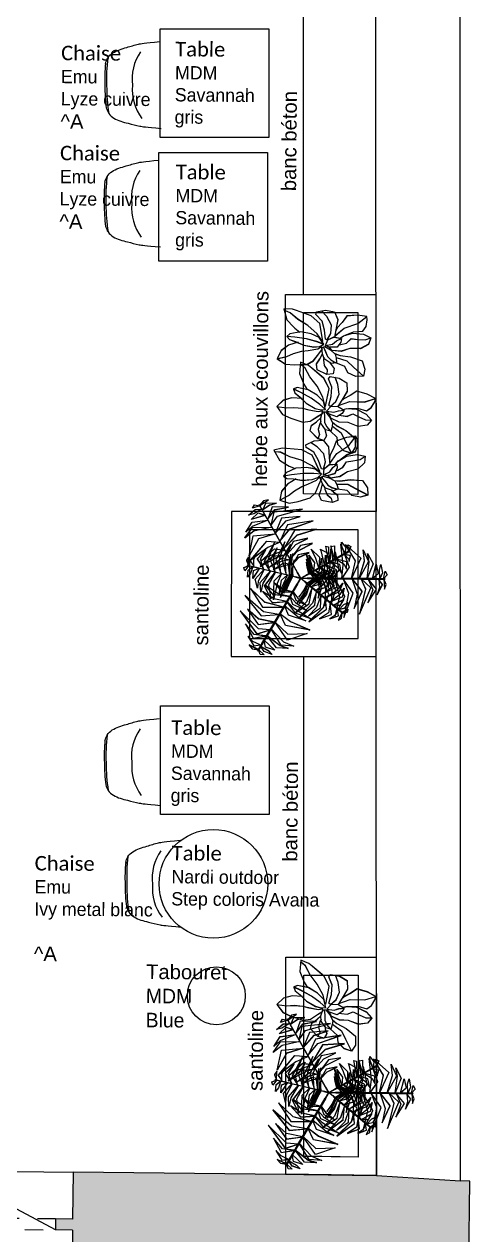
# Model space of a CAD drawing. Extents: x -27 to 25.3, y -8.5 to 57.5.
# Drawn here: x -10.83 to -8.37, y 43.42 to 50.11 of the extents above; entities that cross this region are included whole.
import ezdxf

# ---------------------------------------------------------------- set-up
doc = ezdxf.new("R2010")
doc.units = 0
doc.header["$LTSCALE"] = 0.002
doc.linetypes.add('CACHE', pattern=[0.375, 0.25, -0.125])
for name, color, linetype in [('01-FAC_CHASSIS', 4, 'Continuous'), ('01-STR_MACONNERIE_HACH', 252, 'Continuous'), ('07-MOBILIER URBAIN', 1, 'Continuous'), ('_ANNO-CONCEPT-T', 7, 'Continuous'), ('A-mobilier', 252, 'Continuous')]:
    doc.layers.add(name, color=color, linetype=linetype)
for name, color, linetype, true_color in [('04-MOBILIER', 1, 'Continuous', 0xff0000), ('SA-ELEVATION', 2, 'Continuous', 0xffff00), ('V_VEGETATION', 7, 'Continuous', 0x3f7f00)]:
    doc.layers.add(name, color=color, linetype=linetype, true_color=true_color)
doc.styles.get("Standard").update_dxf_attribs({"font": 'ARIALN.TTF'})

# ---------------------------------------------------------------- blocks, each defined once
blk = doc.blocks.new('plante 1')
at = {"layer": 'V_VEGETATION', "color": 114}
for points in [[(12.9205, 22.4992), (12.9072, 22.5025), (12.894, 22.5498), (12.8704, 22.5971), (12.8309, 22.6261), (12.8309, 22.6418), (12.8783, 22.6602), (12.9282, 22.6602), (12.9545, 22.6208), (12.9545, 22.563), (12.9545, 22.5228)], [(12.9545, 22.5289), (12.997, 22.5807), (13.067, 22.6202), (13.1096, 22.6681)], [(13.0103, 22.5435), (13.0518, 22.5708), (13.1018, 22.584), (13.1149, 22.6129), (13.1149, 22.6497), (13.1096, 22.6681), (13.0571, 22.6655), (12.9992, 22.6497), (12.9808, 22.6103), (12.9598, 22.5761), (12.9545, 22.5551)], [(12.7217, 22.6286), (12.6986, 22.6318), (12.6509, 22.6246), (12.6787, 22.5674), (12.7217, 22.5362)], [(12.8936, 22.4858), (12.8561, 22.5233), (12.7974, 22.5585), (12.7365, 22.5819), (12.6896, 22.61), (12.6618, 22.6149)], [(12.8959, 22.4881), (12.8607, 22.5819), (12.8068, 22.6147), (12.7217, 22.6286)], [(12.9183, 22.4997), (12.9308, 22.5393), (12.9256, 22.584), (12.8914, 22.6261), (12.8573, 22.6521)], [(12.7217, 22.5362), (12.7295, 22.5303), (12.761, 22.5146)], [(12.9148, 22.4681), (12.9209, 22.5015), (12.9513, 22.5228), (12.9939, 22.5228), (12.9939, 22.5015), (12.9787, 22.4711), (12.9361, 22.462), (12.9148, 22.4681)], [(12.9148, 22.4681), (12.9513, 22.4833), (12.9696, 22.5046), (12.9939, 22.5228)], [(12.9854, 22.5228), (13.0018, 22.5393), (13.0492, 22.563), (13.1096, 22.5682), (13.1517, 22.5551), (13.1465, 22.5183), (13.107, 22.4867), (13.0492, 22.4762), (13.0045, 22.4525), (12.9545, 22.4473), (12.9387, 22.4604)], [(12.9861, 22.4858), (12.9966, 22.4893), (13.0255, 22.5025), (13.0465, 22.5314), (13.0834, 22.534), (13.1228, 22.5393), (13.1517, 22.5551)], [(12.7626, 22.4578), (12.7126, 22.4315), (12.6784, 22.3947), (12.6653, 22.3473), (12.7152, 22.3263), (12.7652, 22.3316), (12.8336, 22.3473), (12.8651, 22.3736), (12.8862, 22.4157), (12.9019, 22.4473), (12.8894, 22.4616)], [(12.6653, 22.3473), (12.7152, 22.3684), (12.7494, 22.392), (12.7915, 22.4131), (12.8257, 22.4236), (12.8756, 22.442), (12.8927, 22.4578)], [(12.9045, 22.4728), (12.8719, 22.5046), (12.8242, 22.5165), (12.7662, 22.5165), (12.7081, 22.495), (12.6946, 22.4775), (12.7121, 22.4632), (12.7479, 22.4585), (12.7956, 22.4473), (12.8521, 22.4481), (12.8831, 22.4569), (12.9045, 22.4728)], [(12.9045, 22.4728), (12.8632, 22.4799), (12.8044, 22.4847), (12.7384, 22.4823), (12.6946, 22.4775)], [(12.9118, 22.462), (12.9453, 22.4498), (12.9757, 22.4316), (12.9848, 22.4103), (12.9909, 22.3859), (12.9635, 22.3768), (12.9209, 22.395), (12.9057, 22.4194), (12.8966, 22.4529), (12.9118, 22.462)], [(12.9042, 22.4574), (12.9209, 22.4346), (12.9361, 22.4103), (12.9574, 22.395), (12.9874, 22.3847)], [(12.9529, 22.3814), (12.9635, 22.3707), (12.9848, 22.3524), (12.9848, 22.322), (12.9513, 22.3129), (12.8935, 22.3281), (12.8844, 22.3585), (12.8966, 22.389), (12.9057, 22.4194)], [(12.9162, 22.4027), (12.9179, 22.389), (12.927, 22.3585), (12.9483, 22.3372), (12.9513, 22.3129)], [(12.9728, 22.4333), (13.0031, 22.4285), (13.0609, 22.4316), (13.1278, 22.4224), (13.1522, 22.3798), (13.1522, 22.3403), (13.1096, 22.3311), (13.0639, 22.3433), (13.0396, 22.3737), (12.9874, 22.3847)], [(12.9848, 22.4133), (13.0457, 22.4072), (13.0883, 22.3798), (13.1522, 22.3403)]]:
    blk.add_lwpolyline(points, dxfattribs=at)
blk = doc.blocks.new('plante 2')
at = {"layer": 'V_VEGETATION', "color": 114, "linetype": 'Continuous', "transparency": 33554585}
for points in [[(11.6291, 22.8473, 0.3325), (11.5601, 22.9098, 0.3092), (11.517, 22.9286, 0.3047), (11.5813, 22.9205, 0.3016)], [(11.6466, 22.8721, 0.3183), (11.5926, 22.9327, 0.2943), (11.6425, 22.912, 0.2991)], [(11.6696, 22.9046, 0.2907), (11.6274, 22.9325, 0.2796), (11.6084, 22.955, 0.2651), (11.6514, 22.9356, 0.2677)], [(11.6814, 22.9213, 0.2701), (11.6527, 22.9528, 0.2506), (11.6747, 22.9498, 0.2453)], [(11.6594, 22.8901, 0.3077), (11.6625, 22.8901, 0.3077), (11.6889, 22.9275, 0.2618), (11.6858, 22.9275, 0.2618)], [(11.5792, 22.7767, 0.3426), (11.5126, 22.8502, 0.3274), (11.4063, 22.856, 0.3065), (11.517, 22.8829, 0.3272)], [(11.4472, 22.8486, 0.6029), (11.4154, 22.8659, 0.5931), (11.432, 22.8736, 0.5935)], [(11.4431, 22.8073, 0.6136), (11.4462, 22.8073, 0.6136), (11.4511, 22.8571, 0.6002), (11.4481, 22.8571, 0.6002)], [(11.6037, 22.8113, 0.3463), (11.5408, 22.8901, 0.3317), (11.4859, 22.9191, 0.3201), (11.5556, 22.9072, 0.334)], [(11.6103, 22.8206, 0.3472), (11.6134, 22.8206, 0.3472), (11.6624, 22.8901, 0.3075), (11.6594, 22.8901, 0.3075)], [(11.6698, 22.8972, 0.2944), (11.7082, 22.8751, 0.2793), (11.7341, 22.843, 0.2808), (11.7057, 22.8985, 0.2655)], [(11.6821, 22.9222, 0.2681), (11.7313, 22.8924, 0.2497), (11.7152, 22.9153, 0.2468)], [(11.4386, 22.7613, 0.6098), (11.3667, 22.7855, 0.5982), (11.3699, 22.7843, 0.5913), (11.3772, 22.8022, 0.6014)], [(11.445, 22.8263, 0.6089), (11.4051, 22.8336, 0.6007), (11.3834, 22.8467, 0.5936), (11.4208, 22.8482, 0.5989)], [(11.5485, 22.7331, 0.338), (11.492, 22.7826, 0.3254), (11.3904, 22.8373, 0.3039), (11.5218, 22.8022, 0.3307)], [(11.4358, 22.7329, 0.607), (11.4389, 22.7329, 0.607), (11.4462, 22.8073, 0.6135), (11.4431, 22.8073, 0.6135)], [(11.4409, 22.7663, 0.6094), (11.491, 22.7889, 0.6034), (11.5219, 22.784, 0.5916), (11.4893, 22.8071, 0.6056)], [(11.448, 22.8204, 0.6092), (11.484, 22.8257, 0.6004), (11.4945, 22.8195, 0.5968), (11.4733, 22.8446, 0.5979)], [(11.5126, 22.6822, 0.332), (11.5156, 22.6822, 0.332), (11.6133, 22.8205, 0.3469), (11.6102, 22.8205, 0.3469)], [(11.6089, 22.8186, 0.3464), (11.6717, 22.808, 0.3387), (11.7655, 22.7008, 0.3112), (11.6829, 22.8354, 0.3424)], [(11.6341, 22.8504, 0.3287), (11.6977, 22.8372, 0.305), (11.7421, 22.7745, 0.3029), (11.7061, 22.8567, 0.2962)], [(11.0863, 22.5775, 0.3464), (11.0641, 22.6372, 0.3387), (11.1102, 22.7721, 0.3112), (11.0348, 22.6332, 0.3424)], [(11.1351, 22.5711, 0.3425), (11.113, 22.6614, 0.3295), (11.1366, 22.7387, 0.3141), (11.085, 22.6484, 0.3346)], [(11.1841, 22.5708, 0.3375), (11.1613, 22.6526, 0.3261), (11.198, 22.7841, 0.3001), (11.1347, 22.655, 0.3284)], [(11.2306, 22.5643, 0.3337), (11.2117, 22.6677, 0.3183), (11.2464, 22.7729, 0.297), (11.1827, 22.6682, 0.3212)], [(11.4323, 22.6976, 0.5823), (11.3573, 22.7262, 0.5804), (11.3479, 22.7277, 0.5432), (11.3875, 22.7476, 0.592)], [(11.435, 22.7253, 0.6018), (11.3604, 22.7582, 0.6029), (11.3516, 22.7621, 0.5917), (11.3636, 22.7725, 0.6135)], [(11.5033, 22.6691, 0.3167), (11.4692, 22.7085, 0.3166), (11.3803, 22.7769, 0.2932), (11.4604, 22.7379, 0.3295)], [(11.4841, 22.642, 0.2834), (11.4569, 22.6795, 0.2875), (11.3918, 22.7325, 0.2723), (11.4719, 22.6892, 0.3057)], [(11.519, 22.6914, 0.3335), (11.4484, 22.7592, 0.3176), (11.408, 22.7859, 0.309), (11.501, 22.7458, 0.3283)], [(11.4249, 22.6221, 0.5287), (11.4279, 22.6221, 0.5287), (11.4389, 22.7329, 0.6067), (11.4358, 22.7329, 0.6067)], [(11.4309, 22.6994, 0.5831), (11.5035, 22.7185, 0.5862), (11.5233, 22.712, 0.569), (11.4927, 22.7361, 0.6004)], [(11.4356, 22.7315, 0.6055), (11.4835, 22.7491, 0.6111), (11.5247, 22.7486, 0.5787), (11.48, 22.768, 0.6252)], [(11.5228, 22.5769, 0.453), (11.517, 22.6372, 0.4475), (11.4916, 22.7253, 0.427), (11.5399, 22.6327, 0.4644)], [(11.5566, 22.5862, 0.4776), (11.5563, 22.6665, 0.4757), (11.5074, 22.7278, 0.4385), (11.5726, 22.6837, 0.4873)], [(11.5542, 22.7374, 0.3375), (11.6364, 22.7162, 0.3261), (11.7319, 22.6186, 0.3001), (11.6518, 22.738, 0.3284)], [(11.5789, 22.7797, 0.3425), (11.6683, 22.7536, 0.3295), (11.7234, 22.6945, 0.3141), (11.671, 22.7844, 0.3346)], [(10.9878, 22.591, 0.2944), (10.9878, 22.6353, 0.2793), (11.0027, 22.6738, 0.2808), (10.9688, 22.6215, 0.2655)], [(11.0463, 22.5834, 0.3287), (11.0259, 22.6452, 0.305), (11.0579, 22.715, 0.3029), (11.0048, 22.6427, 0.2962)], [(11.2666, 22.561, 0.3178), (11.2502, 22.6311, 0.3234), (11.2604, 22.7053, 0.3013), (11.2283, 22.6289, 0.346)], [(11.2998, 22.556, 0.2847), (11.2853, 22.617, 0.2899), (11.2979, 22.7108, 0.2624), (11.27, 22.6493, 0.3004)], [(11.3296, 22.5552, 0.2544), (11.3185, 22.605, 0.2579), (11.3292, 22.6659, 0.2375), (11.3044, 22.6085, 0.2718)], [(11.4288, 22.6627, 0.5577), (11.3704, 22.679, 0.5522), (11.3195, 22.6869, 0.5317), (11.3829, 22.6988, 0.5691)], [(11.4255, 22.6292, 0.5342), (11.3501, 22.6533, 0.5291), (11.3393, 22.6569, 0.5225), (11.3914, 22.6584, 0.5443)], [(11.4667, 22.6174, 0.2533), (11.4414, 22.6576, 0.2606), (11.3931, 22.7037, 0.254), (11.4521, 22.6689, 0.2766)], [(11.4263, 22.6367, 0.5388), (11.5094, 22.6544, 0.5394), (11.5518, 22.6421, 0.5146), (11.5095, 22.6733, 0.5529)], [(11.4311, 22.6674, 0.5601), (11.4968, 22.6865, 0.5643), (11.5603, 22.6743, 0.5365), (11.4985, 22.704, 0.5765)], [(11.4387, 22.5776, 0.204), (11.4418, 22.5776, 0.204), (11.5157, 22.6822, 0.3321), (11.5126, 22.6822, 0.3321)], [(11.4693, 22.5621, 0.3706), (11.4684, 22.5983, 0.3794), (11.4602, 22.6655, 0.3711), (11.4738, 22.5942, 0.3986)], [(11.4787, 22.5647, 0.4069), (11.4763, 22.606, 0.4119), (11.4645, 22.6958, 0.3975), (11.4788, 22.6267, 0.4284)], [(11.4904, 22.5679, 0.4295), (11.4857, 22.647, 0.4244), (11.4778, 22.6849, 0.4178), (11.5053, 22.6103, 0.4395)], [(11.5045, 22.6708, 0.3178), (11.5733, 22.65, 0.3234), (11.6325, 22.604, 0.3013), (11.5824, 22.67, 0.346)], [(11.5254, 22.7004, 0.3337), (11.6244, 22.665, 0.3183), (11.6981, 22.5823, 0.297), (11.6392, 22.6899, 0.3212)], [(11.5835, 22.5936, 0.4971), (11.5873, 22.675, 0.4982), (11.5733, 22.7223, 0.487), (11.6019, 22.6772, 0.5088)], [(11.6182, 22.6032, 0.5051), (11.6151, 22.679, 0.4935), (11.6006, 22.7133, 0.4866), (11.6344, 22.6751, 0.4966)], [(11.644, 22.6103, 0.5075), (11.6487, 22.6772, 0.4982), (11.666, 22.6382, 0.5062)], [(11.6812, 22.6206, 0.5042), (11.6737, 22.6604, 0.4959), (11.6782, 22.6854, 0.4888), (11.693, 22.651, 0.4942)], [(11.7028, 22.6265, 0.4982), (11.7076, 22.6624, 0.4883), (11.7207, 22.6496, 0.4888)], [(10.9601, 22.5891, 0.2681), (10.9613, 22.6466, 0.2497), (10.9495, 22.6212, 0.2468)], [(10.9992, 22.5855, 0.3077), (11.0023, 22.5855, 0.3077), (10.9566, 22.5897, 0.2618), (10.9536, 22.5897, 0.2618)], [(11.3564, 22.493, 0.4341), (11.2833, 22.5363, 0.4347), (11.2324, 22.6066, 0.4099), (11.2704, 22.5224, 0.4482)], [(11.4243, 22.6172, 0.5116), (11.385, 22.6298, 0.5166), (11.3244, 22.6484, 0.5022), (11.3665, 22.6396, 0.5331)], [(11.4234, 22.6075, 0.4753), (11.3893, 22.6196, 0.4841), (11.3511, 22.6336, 0.4759), (11.395, 22.6233, 0.5033)], [(11.4225, 22.5987, 0.4424), (11.3885, 22.6118, 0.4547), (11.3644, 22.6238, 0.4541), (11.3907, 22.6159, 0.472)], [(11.4212, 22.5848, 0.3888), (11.4243, 22.5848, 0.3888), (11.4279, 22.6221, 0.5288), (11.4249, 22.6221, 0.5288)], [(11.4219, 22.6084, 0.477), (11.4429, 22.6154, 0.4885), (11.519, 22.6162, 0.4679), (11.4682, 22.6213, 0.5031)], [(11.4226, 22.5997, 0.444), (11.4347, 22.6053, 0.4527), (11.4842, 22.6051, 0.4365), (11.4369, 22.6095, 0.4681)], [(11.4245, 22.6182, 0.5132), (11.4526, 22.6262, 0.5262), (11.5129, 22.6268, 0.5096), (11.4499, 22.6324, 0.5505)], [(11.4608, 22.5598, 0.3377), (11.4608, 22.5962, 0.35), (11.4559, 22.6496, 0.3494), (11.4654, 22.5956, 0.3673)], [(11.4679, 22.6191, 0.2544), (11.5166, 22.6038, 0.2579), (11.564, 22.5642, 0.2375), (11.5267, 22.6143, 0.2718)], [(11.4835, 22.6446, 0.2847), (11.5436, 22.6266, 0.2899), (11.6186, 22.5688, 0.2624), (11.5792, 22.6237, 0.3004)], [(11.4835, 22.566, 0.424), (11.4865, 22.566, 0.424), (11.5939, 22.5956, 0.502), (11.5908, 22.5956, 0.502)], [(11.5895, 22.5952, 0.5008), (11.6231, 22.5569, 0.5064), (11.6407, 22.4468, 0.474), (11.6395, 22.5669, 0.5205)], [(11.5908, 22.5956, 0.5022), (11.5939, 22.5956, 0.5022), (11.666, 22.6155, 0.5088), (11.6629, 22.6155, 0.5088)], [(11.6238, 22.6029, 0.5047), (11.6629, 22.5642, 0.4987), (11.6621, 22.5038, 0.4869), (11.6792, 22.5723, 0.5008)], [(11.6629, 22.6155, 0.5089), (11.6659, 22.6155, 0.5089), (11.7142, 22.6288, 0.4955), (11.7111, 22.6288, 0.4955)], [(11.6768, 22.6157, 0.5045), (11.6947, 22.584, 0.4957), (11.6951, 22.5512, 0.4921), (11.7086, 22.6007, 0.4932)], [(11.7044, 22.6269, 0.4972), (11.7263, 22.5853, 0.4861), (11.7281, 22.6077, 0.4879)], [(10.9612, 22.589, 0.2701), (10.9483, 22.5483, 0.2506), (10.9399, 22.5689, 0.2453)], [(10.9816, 22.5871, 0.2907), (10.9785, 22.5367, 0.2796), (10.9685, 22.5089, 0.2651), (10.9638, 22.5558, 0.2677)], [(11.0212, 22.5835, 0.3183), (10.9957, 22.5064, 0.2943), (10.9887, 22.56, 0.2991)], [(11.084, 22.5778, 0.3472), (11.087, 22.5778, 0.3472), (11.0024, 22.5855, 0.3075), (10.9993, 22.5855, 0.3075)], [(11.0515, 22.5807, 0.3325), (11.0318, 22.4897, 0.3092), (11.0371, 22.443, 0.3047), (11.0119, 22.5027, 0.3016)], [(11.0953, 22.5767, 0.3463), (11.0585, 22.4828, 0.3317), (11.0608, 22.4207, 0.3201), (11.0364, 22.4871, 0.334)], [(11.1375, 22.5728, 0.3426), (11.1071, 22.4784, 0.3274), (11.1553, 22.3834, 0.3065), (11.0767, 22.4658, 0.3272)], [(11.2527, 22.5623, 0.332), (11.2558, 22.5623, 0.332), (11.0872, 22.5778, 0.3469), (11.0841, 22.5778, 0.3469)], [(11.1907, 22.568, 0.338), (11.176, 22.4943, 0.3254), (11.1794, 22.3789, 0.3039), (11.1441, 22.5104, 0.3307)], [(11.2853, 22.4295, 0.5008), (11.2382, 22.4491, 0.5064), (11.1736, 22.5399, 0.474), (11.2279, 22.4328, 0.5205)], [(11.2415, 22.5633, 0.3335), (11.2181, 22.4682, 0.3176), (11.2152, 22.42, 0.309), (11.2034, 22.5205, 0.3283)], [(11.3321, 22.4736, 0.4554), (11.2708, 22.5041, 0.4595), (11.2043, 22.5887, 0.4317), (11.2577, 22.4924, 0.4718)], [(11.3106, 22.45, 0.4784), (11.2442, 22.4851, 0.4815), (11.206, 22.5358, 0.4642), (11.2402, 22.4649, 0.4957)], [(11.2687, 22.5608, 0.3167), (11.2516, 22.5116, 0.3166), (11.2368, 22.4004, 0.2932), (11.2306, 22.4893, 0.3295)], [(11.3802, 22.5506, 0.204), (11.3833, 22.5506, 0.204), (11.2557, 22.5623, 0.3321), (11.2526, 22.5623, 0.3321)], [(11.3018, 22.5578, 0.2834), (11.2828, 22.5155, 0.2875), (11.2695, 22.4326, 0.2723), (11.267, 22.5236, 0.3057)], [(11.3703, 22.5054, 0.4085), (11.3239, 22.5372, 0.4215), (11.2792, 22.5776, 0.4048), (11.3218, 22.5307, 0.4458)], [(11.3788, 22.5109, 0.3722), (11.3384, 22.5385, 0.3838), (11.2819, 22.5895, 0.3631), (11.3158, 22.5513, 0.3983)], [(11.3317, 22.555, 0.2533), (11.3096, 22.513, 0.2606), (11.2938, 22.4481, 0.254), (11.2944, 22.5166, 0.2766)], [(11.3842, 22.5177, 0.3393), (11.3513, 22.5404, 0.348), (11.315, 22.5741, 0.3318), (11.3468, 22.5388, 0.3634)], [(11.3953, 22.5277, 0.2841), (11.3984, 22.5277, 0.2841), (11.3704, 22.5028, 0.424), (11.3673, 22.5028, 0.424)], [(11.3802, 22.5506, 0.204), (11.3833, 22.5506, 0.204), (11.4203, 22.5472, 0.05), (11.4172, 22.5472, 0.05)], [(11.3953, 22.5277, 0.2841), (11.3984, 22.5277, 0.2841), (11.4211, 22.5479, 0.1116), (11.418, 22.5479, 0.1116)], [(11.4387, 22.5776, 0.204), (11.4418, 22.5776, 0.204), (11.4203, 22.5472, 0.05), (11.4172, 22.5472, 0.05)], [(11.4328, 22.5135, 0.204), (11.4359, 22.5135, 0.204), (11.4203, 22.5472, 0.05), (11.4172, 22.5472, 0.05)], [(11.4473, 22.556, 0.2841), (11.4504, 22.556, 0.2841), (11.4211, 22.5479, 0.1116), (11.418, 22.5479, 0.1116)], [(11.4212, 22.5848, 0.3888), (11.4243, 22.5848, 0.3888), (11.4213, 22.5546, 0.2163), (11.4182, 22.5546, 0.2163)], [(11.4473, 22.556, 0.2841), (11.4504, 22.556, 0.2841), (11.4865, 22.566, 0.424), (11.4835, 22.566, 0.424)], [(11.4618, 22.56, 0.3393), (11.4812, 22.5251, 0.348), (11.4988, 22.4788, 0.3318), (11.4859, 22.5246, 0.3634)], [(11.4696, 22.5638, 0.3722), (11.4935, 22.5211, 0.3838), (11.5217, 22.4504, 0.3631), (11.5082, 22.4996, 0.3983)], [(11.4796, 22.565, 0.4085), (11.5071, 22.5159, 0.4215), (11.5293, 22.4598, 0.4048), (11.5119, 22.5207, 0.4458)], [(11.4976, 22.5699, 0.4341), (11.544, 22.4987, 0.4347), (11.5584, 22.4131, 0.4099), (11.5617, 22.5054, 0.4482)], [(11.528, 22.5764, 0.4554), (11.5694, 22.522, 0.4595), (11.5915, 22.4167, 0.4317), (11.5863, 22.5267, 0.4718)], [(11.5578, 22.5881, 0.4784), (11.6017, 22.5272, 0.4815), (11.6134, 22.4648, 0.4642), (11.6142, 22.5436, 0.4957)], [(11.2579, 22.4075, 0.5047), (11.2057, 22.4248, 0.4987), (11.1797, 22.4793, 0.4869), (11.1947, 22.4103, 0.5008)], [(11.3673, 22.5028, 0.424), (11.3704, 22.5028, 0.424), (11.2873, 22.4286, 0.502), (11.2843, 22.4286, 0.502)], [(11.3369, 22.4756, 0.453), (11.3689, 22.424, 0.4475), (11.4307, 22.3563, 0.427), (11.3463, 22.4179, 0.4644)], [(11.4541, 22.4674, 0.2544), (11.4165, 22.4329, 0.2579), (11.3585, 22.4117, 0.2375), (11.4206, 22.4189, 0.2718)], [(11.362, 22.498, 0.4295), (11.4013, 22.4291, 0.4244), (11.4252, 22.3987, 0.4178), (11.3674, 22.4533, 0.4395)], [(11.3711, 22.506, 0.4069), (11.3915, 22.4701, 0.4119), (11.4418, 22.3948, 0.3975), (11.3984, 22.4504, 0.4284)], [(11.3784, 22.5125, 0.3706), (11.3952, 22.4805, 0.3794), (11.4323, 22.4238, 0.3711), (11.3885, 22.4817, 0.3986)], [(11.3849, 22.5184, 0.3377), (11.401, 22.4857, 0.35), (11.4291, 22.44, 0.3494), (11.3966, 22.4842, 0.3673)], [(11.4328, 22.5135, 0.204), (11.4359, 22.5135, 0.204), (11.4895, 22.3972, 0.3321), (11.4865, 22.3972, 0.3321)], [(11.4532, 22.4693, 0.2533), (11.5007, 22.4711, 0.2606), (11.5648, 22.4899, 0.254), (11.5052, 22.4562, 0.2766)], [(11.4658, 22.442, 0.2834), (11.5119, 22.4467, 0.2875), (11.5904, 22.4767, 0.2723), (11.5128, 22.429, 0.3057)], [(11.4798, 22.4118, 0.3167), (11.5309, 22.4216, 0.3166), (11.6346, 22.4644, 0.2932), (11.5607, 22.4145, 0.3295)], [(11.216, 22.3725, 0.5045), (11.186, 22.393, 0.4957), (11.1711, 22.4223, 0.4921), (11.181, 22.3719, 0.4932)], [(11.2843, 22.4286, 0.5022), (11.2873, 22.4286, 0.5022), (11.2315, 22.3789, 0.5088), (11.2285, 22.3789, 0.5088)], [(11.2431, 22.3919, 0.5075), (11.2686, 22.3298, 0.4982), (11.2358, 22.3571, 0.5062)], [(11.263, 22.4097, 0.5051), (11.2995, 22.3431, 0.4935), (11.3276, 22.3188, 0.4866), (11.2804, 22.338, 0.4966)], [(11.29, 22.4337, 0.4971), (11.3226, 22.359, 0.4982), (11.3561, 22.3228, 0.487), (11.3105, 22.3506, 0.5088)], [(11.3108, 22.4522, 0.4776), (11.3466, 22.3804, 0.4757), (11.4177, 22.3471, 0.4385), (11.3396, 22.3578, 0.4873)], [(11.4684, 22.4411, 0.2847), (11.4228, 22.3981, 0.2899), (11.3352, 22.3621, 0.2624), (11.4025, 22.3687, 0.3004)], [(11.4806, 22.4099, 0.3178), (11.4281, 22.3607, 0.3234), (11.3587, 22.3324, 0.3013), (11.441, 22.3429, 0.346)], [(11.4865, 22.3972, 0.332), (11.4895, 22.3972, 0.332), (11.5604, 22.2435, 0.3469), (11.5574, 22.2435, 0.3469)], [(11.4912, 22.3871, 0.3335), (11.5853, 22.4143, 0.3176), (11.6285, 22.4359, 0.309), (11.5473, 22.3754, 0.3283)], [(11.5126, 22.3407, 0.338), (11.5837, 22.3648, 0.3254), (11.6819, 22.4254, 0.3039), (11.5857, 22.3292, 0.3307)], [(11.5349, 22.2922, 0.3426), (11.6319, 22.3131, 0.3274), (11.6901, 22.4024, 0.3065), (11.658, 22.293, 0.3272)], [(11.1963, 22.3502, 0.4972), (11.1582, 22.3778, 0.4861), (11.1665, 22.3569, 0.4879)], [(11.2285, 22.3789, 0.5089), (11.2315, 22.3789, 0.5089), (11.1942, 22.3456, 0.4955), (11.1911, 22.3456, 0.4955)], [(11.1975, 22.3513, 0.4982), (11.2092, 22.317, 0.4883), (11.1918, 22.3226, 0.4888)], [(11.2143, 22.3662, 0.5042), (11.2387, 22.3338, 0.4959), (11.2457, 22.3094, 0.4888), (11.2172, 22.3336, 0.4942)], [(11.4958, 22.377, 0.3337), (11.4156, 22.309, 0.3183), (11.3072, 22.2865, 0.297), (11.4297, 22.2837, 0.3212)], [(11.5134, 22.3335, 0.3375), (11.454, 22.2729, 0.3261), (11.3217, 22.239, 0.3001), (11.4652, 22.2487, 0.3284)], [(11.5376, 22.291, 0.3425), (11.4704, 22.2266, 0.3295), (11.3917, 22.2085, 0.3141), (11.4957, 22.2089, 0.3346)], [(11.5527, 22.2538, 0.3463), (11.6524, 22.2688, 0.3317), (11.705, 22.3018, 0.3201), (11.6598, 22.2475, 0.334)], [(11.5711, 22.2137, 0.3325), (11.6598, 22.2422, 0.3092), (11.6976, 22.2702, 0.3047), (11.6585, 22.2185, 0.3016)], [(11.5564, 22.2455, 0.3464), (11.5158, 22.1965, 0.3387), (11.3761, 22.1689, 0.3112), (11.534, 22.1731, 0.3424)], [(11.5714, 22.2079, 0.3287), (11.5281, 22.1593, 0.305), (11.4516, 22.1522, 0.3029), (11.5408, 22.1424, 0.2962)], [(11.5574, 22.2434, 0.3472), (11.5605, 22.2434, 0.3472), (11.5961, 22.1661, 0.3075), (11.593, 22.1661, 0.3075)], [(11.5839, 22.1862, 0.3183), (11.6634, 22.2026, 0.2943), (11.6205, 22.1697, 0.2991)], [(11.594, 22.1535, 0.2944), (11.5557, 22.1313, 0.2793), (11.5149, 22.125, 0.2808), (11.5772, 22.1218, 0.2655)], [(11.6096, 22.1304, 0.2681), (11.5591, 22.1027, 0.2497), (11.587, 22.1052, 0.2468)], [(11.5931, 22.1661, 0.3077), (11.5962, 22.1661, 0.3077), (11.6154, 22.1245, 0.2618), (11.6123, 22.1245, 0.2618)], [(11.6005, 22.15, 0.2907), (11.6458, 22.1726, 0.2796), (11.6748, 22.1778, 0.2651), (11.6365, 22.1503, 0.2677)], [(11.6091, 22.1314, 0.2701), (11.6508, 22.1405, 0.2506), (11.6372, 22.123, 0.2453)]]:
    blk.add_3dface(points, dxfattribs=at)
blk = doc.blocks.new('Xref-R4-2018-11')
at = {"layer": '01-STR_MACONNERIE_HACH'}
h = blk.add_hatch(color=256, dxfattribs=at)
h.dxf.hatch_style = 1
h.paths.add_polyline_path([(-7.8321, 36.9002), (-7.835, 36.6399), (-7.9294, 36.6409), (-7.9301, 36.5809), (-7.8357, 36.5799), (-7.8384, 36.3299), (-6.2333, 36.3122), (-6.2348, 35.848), (-5.6539, 35.8461), (-5.6418, 36.8503), (-5.6925, 36.8515), (-6.1574, 36.8818)])
for p, q in [((-5.6925, 36.8515), (-5.6987, 50.6466)), ((-6.1574, 36.8818), (-6.1634, 50.1813)), ((-6.1574, 36.8818), (-7.8321, 36.9002)), ((-5.7414, 28.5467), (-5.6418, 36.8503)), ((-7.835, 36.6399), (-7.9294, 36.6409)), ((-7.8357, 36.5799), (-7.9301, 36.5809))]:
    blk.add_line(p, q)
at = {"linetype": 'CACHE'}
blk.add_line((-5.6418, 36.8503), (-5.6925, 36.8515), dxfattribs=at)
at = {"linetype": 'Continuous'}
for points in [[(-6.5596, 41.7453), (-6.5603, 43.3368)], [(-6.5591, 40.5464), (-6.5591, 40.5464)], [(-6.8586, 40.4464), (-6.8587, 39.8464), (-6.2587, 39.8463), (-6.2586, 40.4463), (-6.8586, 40.4464)], [(-6.558, 38.0873), (-6.5587, 39.7464)], [(-6.1579, 37.8864), (-6.1574, 36.8818)], [(-6.5574, 36.8862), (-6.1574, 36.8818)]]:
    blk.add_lwpolyline(points, dxfattribs=at)
for points in [[(-6.6599, 41.7454), (-6.1599, 41.7452), (-6.1585, 40.5463), (-6.6598, 40.5465)], [(-6.5599, 41.6453), (-6.2599, 41.6452), (-6.2598, 40.641), (-6.5598, 40.6451)], [(-6.9585, 40.5465), (-6.9587, 39.7465), (-6.1587, 39.7463), (-6.1585, 40.5463)], [(-6.658, 38.0873), (-6.158, 38.0873), (-6.1574, 36.8818), (-6.6575, 36.8884)], [(-6.558, 37.9873), (-6.2579, 37.9873), (-6.2575, 36.9831), (-6.5575, 36.9871)]]:
    blk.add_lwpolyline(points, close=True, dxfattribs=at)
for points in [[(-10.4231, 36.9288), (-7.8321, 36.9002)], [(-7.8321, 36.9002), (-7.835, 36.6399)], [(-6.1574, 36.8818), (-5.6925, 36.8515)], [(-7.9294, 36.6409), (-7.9301, 36.5809)], [(-7.8357, 36.5799), (-7.8418, 36.0199)]]:
    blk.add_lwpolyline(points)
at = {"linetype": 'CACHE'}
for points in [[(-7.9294, 36.6409), (-8.6975, 36.6494)], [(-8.6982, 36.5894), (-7.9301, 36.5809)]]:
    blk.add_lwpolyline(points, dxfattribs=at)
at = {"layer": '01-FAC_CHASSIS', "linetype": 'Continuous'}
blk.add_line((-7.9301, 36.5809), (-8.6068, 36.9444), dxfattribs=at)
at = {"layer": 'V_VEGETATION'}
for name, p, rotation in [('plante 1', (-23.2804, 21.7672), 349.3562130545812), ('plante 1', (-29.1404, 28.6129), 328.6979575676279), ('plante 1', (-17.7181, 17.4109), 4.118355671429088), ('plante 2', (-31.611, 36.7173, -0.4342), 304.7308200682473), ('plante 1', (-29.1389, 25.3118), 328.6979575676279), ('plante 2', (-31.4561, 33.8776, -0.4342), 304.7308200682473)]:
    blk.add_blockref(name, p, dxfattribs=dict(at, rotation=rotation))
blk = doc.blocks.new('A$C7F8468B1')
at = {"layer": '04-MOBILIER'}
for centre, radius, start, end in [((20.83, -69.03), 91.49, 88.49482, 98.0977), ((20.78, -61.3), 84.71, 88.33768, 96.6108), ((25.69, -61.3), 84.71, 83.3892, 91.66232), ((25.64, -68.09), 91.49, 83.66245, 91.50518), ((25.64, -69.03), 91.49, 81.9023, 91.50518), ((20.45, -18.63), 26.98, 84.07279, 125.51434), ((26.1, -17.83), 26.2, 53.89547, 96.27755)]:
    blk.add_arc(centre, radius, start, end, dxfattribs=at)
for points in [[(11.03, 22.85), (9.95, 22.49), (6.33, 21.28), (3.61, 16.17), (2.14, 10.18), (0.57, 5.15), (0.11, 1.52), (-0.87, -7.16)], [(35.45, 22.85), (36.52, 22.49), (40.14, 21.28), (42.86, 16.17), (44.33, 10.18), (45.91, 5.15), (46.37, 1.52), (47.12, -7.39)]]:
    blk.add_open_spline(points, degree=3, knots=[0, 0, 0, 0, 3.716681, 12.506628, 17.24982, 24.62784, 29.757352, 29.757352, 29.757352, 29.757352], dxfattribs=at)
blk = doc.blocks.new('A$C0E126796')
at = {"layer": '07-MOBILIER URBAIN', "linetype": 'Continuous'}
for points in [[(5.2304, 10.5465), (5.2297, 12.1379)], [(5.2309, 9.3475), (5.2309, 9.3476)], [(4.9314, 9.2476), (4.9313, 8.6476), (5.5313, 8.6475), (5.5314, 9.2475), (4.9314, 9.2476)], [(5.232, 6.8885), (5.2313, 8.5475)], [(5.6321, 6.6875), (5.6326, 5.6829)], [(5.2326, 5.6873), (5.6326, 5.6829)]]:
    blk.add_lwpolyline(points, dxfattribs=at)
for points in [[(5.1301, 10.5465), (5.6301, 10.5463), (5.6314, 9.3474), (5.1302, 9.3476)], [(5.2301, 10.4465), (5.5301, 10.4463), (5.5302, 9.4422), (5.2302, 9.4463)], [(4.8314, 9.3476), (4.8313, 8.5476), (5.6313, 8.5474), (5.6314, 9.3474)], [(5.132, 6.8885), (5.632, 6.8884), (5.6326, 5.6829), (5.1325, 5.6895)], [(5.232, 6.7884), (5.5321, 6.7884), (5.5325, 5.7842), (5.2325, 5.7882)]]:
    blk.add_lwpolyline(points, close=True, dxfattribs=at)
at = {"layer": 'SA-ELEVATION', "ltscale": 0.01}
for points in [[(5.039, 11.4134), (4.439, 11.4134), (4.439, 12.0134), (5.039, 12.0134)], [(5.0401, 7.6758), (4.4401, 7.6758), (4.4401, 8.2758), (5.0401, 8.2758)]]:
    blk.add_lwpolyline(points, close=True, dxfattribs=at)
at = {"layer": 'SA-ELEVATION', "ltscale": 0.01, "elevation": 0}
blk.add_lwpolyline([(5.0312, 10.7307), (4.4312, 10.7307), (4.4312, 11.3307), (5.0312, 11.3307)], close=True, dxfattribs=at)
at = {"layer": 'SA-ELEVATION', "ltscale": 0.01}
for centre, radius in [((4.7323, 7.293, 0), 0.3), ((4.7486, 6.6748), 0.16)]:
    blk.add_circle(centre, radius, dxfattribs=at)
at = {"layer": 'SA-ELEVATION', "xscale": 0.01, "yscale": 0.01, "zscale": 0.01, "rotation": 91.05311645173236}
for p in [(4.3715, 11.4707), (4.3676, 10.8161), (4.3684, 7.733), (4.4829, 7.061)]:
    blk.add_blockref('A$C7F8468B1', p, dxfattribs=at)
at = {"layer": 'V_VEGETATION'}
for name, p, rotation in [('plante 1', (-11.4904, -9.4317), 349.3562130545812), ('plante 1', (-17.3504, -2.586), 328.6979575676279), ('plante 1', (-5.9281, -13.788), 4.118355671429088), ('plante 2', (-19.821, 5.5184, -0.4342), 304.7308200682473), ('plante 1', (-17.3489, -5.8871), 328.6979575676279), ('plante 2', (-19.6661, 2.6787, -0.4342), 304.7308200682473)]:
    blk.add_blockref(name, p, dxfattribs=dict(at, rotation=rotation))
at = {"layer": '_ANNO-CONCEPT-T', "char_height": 0.08, "width": 1.472401, "attachment_point": 1}
for s, insert, rotation in [('{\\fCalibri|b0|i0|c0|p34;Chaise\\P\\fMangal|b0|i0|c0|p2;\\H0.91667x;Emu\\PLyze cuivre\\P\\fArial|b0|i0|c0|p34;\\H1.0909x;^A}', (3.892, 11.9199), 359.50124), ('{\\fCalibri|b0|i0|c0|p34;Table\\P\\fMangal|b0|i0|c0|p2;\\H0.91667x;MDM \\PSavannah \\Pgris}', (4.5218, 11.9414), 359.50124), ('{\\fArial|b0|i0|c0|p34;banc béton}', (5.1087, 11.1171), 89.50124), ('{\\fCalibri|b0|i0|c0|p34;Chaise\\P\\fMangal|b0|i0|c0|p2;\\H0.91667x;Emu\\PLyze cuivre\\P\\fArial|b0|i0|c0|p34;\\H1.0909x;^A}', (3.8859, 11.3677), 359.50124), ('{\\fCalibri|b0|i0|c0|p34;Table\\P\\fMangal|b0|i0|c0|p2;\\H0.91667x;MDM \\PSavannah \\Pgris}', (4.5247, 11.263), 359.50124), ('{\\fArial|b0|i0|c0|p34;herbe aux écouvillons}', (4.9474, 9.4853), 89.50124), ('{\\fArial|b0|i0|c0|p34;santoline}', (4.6234, 8.6089), 89.50124), ('{\\fCalibri|b0|i0|c0|p34;Table\\P\\fMangal|b0|i0|c0|p2;\\H0.91667x;MDM \\PSavannah \\Pgris}', (4.5002, 8.1959), 359.50124), ('{\\fArial|b0|i0|c0|p34;banc béton}', (5.1151, 7.4157), 89.50124), ('{\\fCalibri|b0|i0|c0|p34;Table\\P\\fMangal|b0|i0|c0|p2;\\H0.91667x;Nardi outdoor \\PStep coloris Avana}', (4.5024, 7.5027), 359.50124), ('{\\fCalibri|b0|i0|c0|p34;Chaise\\P\\fMangal|b0|i0|c0|p2;\\H0.91667x;Emu\\PIvy metal blanc\\P\\P\\fArial|b0|i0|c0|p34;\\H1.0909x;^A}', (3.7459, 7.4469), 359.50124), ('{\\fArial|b0|i0|c0|p34;Tabouret\\P\\fMangal|b0|i0|c0|p2;MDM\\PBlue}', (4.361, 6.8477), 359.50124), ('{\\fArial|b0|i0|c0|p34;santoline}', (4.9239, 6.1498), 89.50124)]:
    blk.add_mtext(s, dxfattribs=dict(at, insert=insert, rotation=rotation))

msp = doc.modelspace()

# ---------------------------------------------------------------- block references
at = {"ltscale": 0.01}
msp.add_blockref('Xref-R4-2018-11', (-2.7244, 6.8691), dxfattribs=at)
at = {"layer": 'A-mobilier', "color": 30, "ltscale": 0.01, "true_color": 0xff7f00}
msp.add_blockref('A$C0E126796', (-14.5144, 38.0676), dxfattribs=at)

doc.saveas('drawing.dxf')
